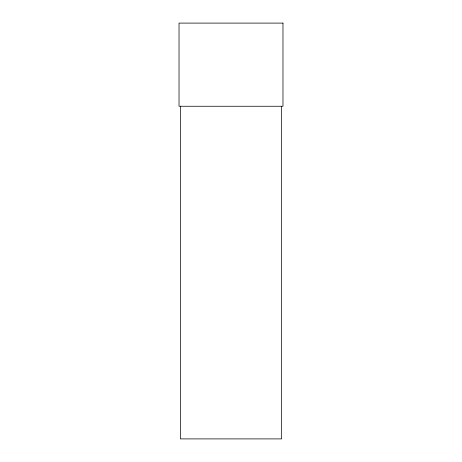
<?xml version="1.0" encoding="UTF-8"?>
<svg xmlns="http://www.w3.org/2000/svg" width="462" height="462" viewBox="0 0 462 462"><rect width="100%" height="100%" fill="white"/><g stroke="black" fill="none" stroke-linecap="round" stroke-linejoin="round"><path stroke-width="0.69" d="M281.606 106.26L281.606 438.9L180.394 438.9L180.394 106.26M282.975 23.1L179.025 23.1L179.025 106.26L282.975 106.26L282.975 23.1"/></g></svg>
